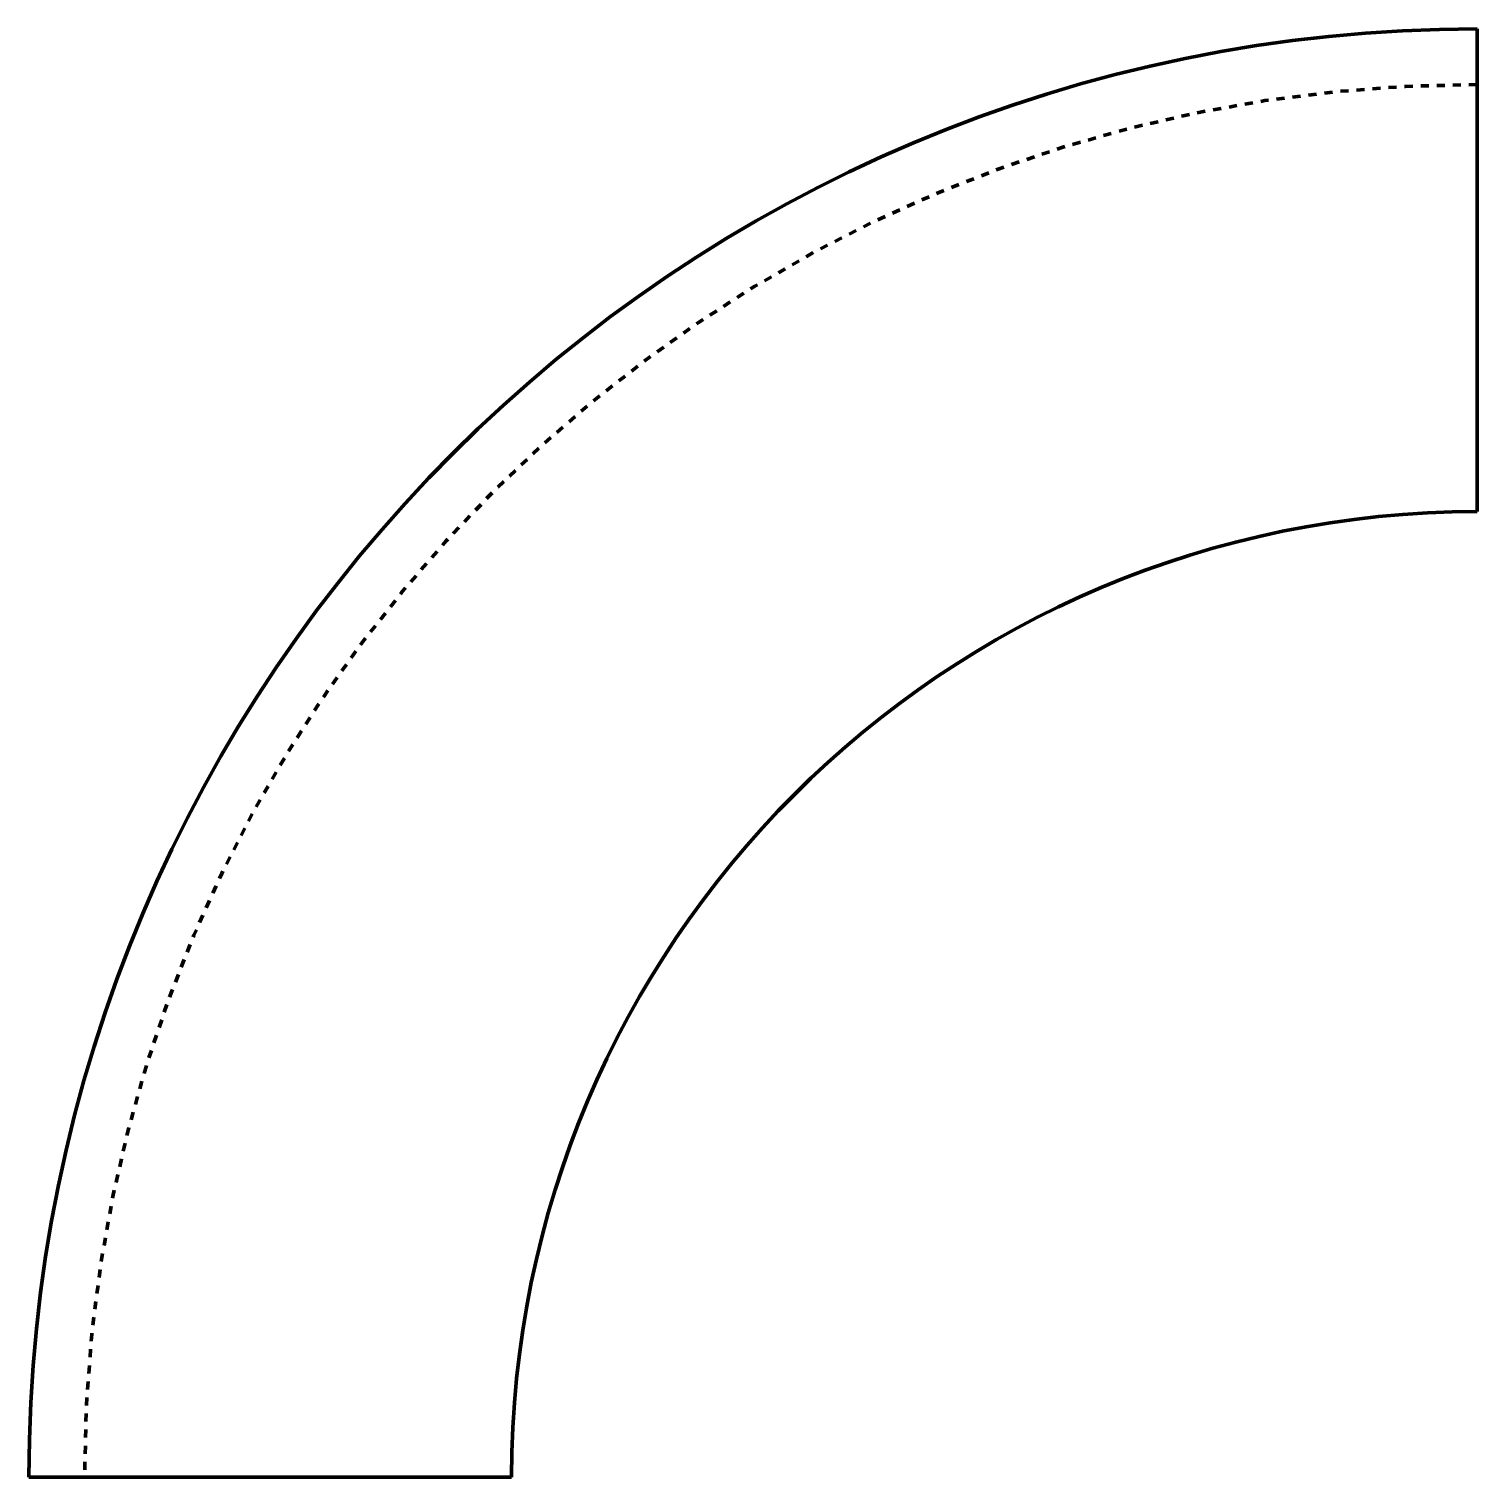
# Model space of a CAD drawing. Header units: inches. Extents: x -3 to 15, y 0 to 18.
import ezdxf

# ---------------------------------------------------------------- set-up
doc = ezdxf.new("R2010")
doc.units = ezdxf.units.IN
doc.header["$LTSCALE"] = 0.5
doc.header["$MEASUREMENT"] = 0
doc.linetypes.add('HIDDEN2', pattern=[0.1875, 0.125, -0.0625])

msp = doc.modelspace()

# ---------------------------------------------------------------- linework, layer by layer
at = {"linetype": 'Continuous', "lineweight": 100}
for p, q in [((15, 18), (15, 12)), ((-3, 0), (3, 0))]:
    msp.add_line(p, q, dxfattribs=at)
for p, q in [((15, 17.309), (15, 12.683)), ((-2.309, 0), (2.317, 0))]:
    msp.add_line(p, q)
for radius in [18, 12]:
    msp.add_arc((15, 0), radius, 90, 180, dxfattribs=at)
at = {"linetype": 'HIDDEN2', "lineweight": 100}
msp.add_arc((15, 0), 17.309, 90, 180, dxfattribs=at)

doc.saveas('drawing.dxf')
